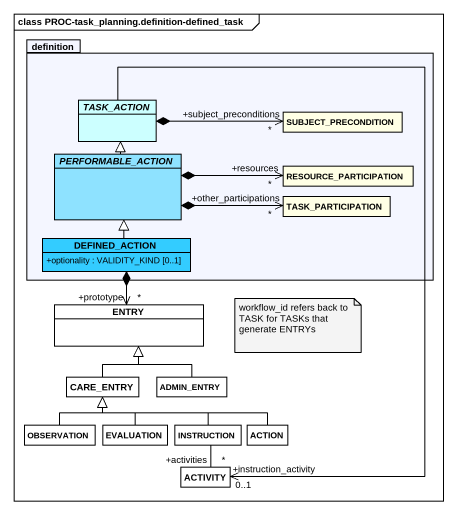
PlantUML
@startuml
mainframe class PROC-task_planning.definition-defined_task
hide circle
hide empty members
skinparam classAttributeIconSize 0
package definition #F4F6FF {
  abstract class TASK_ACTION #CCFFFF
  class SUBJECT_PRECONDITION #FFFFE5
  abstract class PERFORMABLE_ACTION #8EE2FF
  class RESOURCE_PARTICIPATION #FFFFE5
  class TASK_PARTICIPATION #FFFFE5
  class DEFINED_ACTION #33CCFF {
    +optionality : VALIDITY_KIND [0..1]
  }
}
class ENTRY #FFFFFF
class CARE_ENTRY #FFFFFF
class ADMIN_ENTRY #FFFFFF
class OBSERVATION #FFFFFF
class EVALUATION #FFFFFF
class INSTRUCTION #FFFFFF
class "ACTION" as ACTION_ #FFFFFF
class ACTIVITY #FFFFFF
TASK_ACTION *-right-> "+subject_preconditions\n*" SUBJECT_PRECONDITION
PERFORMABLE_ACTION -up-|> TASK_ACTION
PERFORMABLE_ACTION *-right-> "+resources\n*" RESOURCE_PARTICIPATION
TASK_PARTICIPATION "+other_participations\n*" <-left-* PERFORMABLE_ACTION
DEFINED_ACTION -up-|> PERFORMABLE_ACTION
ENTRY "+prototype\n*" <-up-* DEFINED_ACTION
CARE_ENTRY -up-|> ENTRY
ADMIN_ENTRY -up-|> ENTRY
OBSERVATION -up-|> CARE_ENTRY
EVALUATION -up-|> CARE_ENTRY
INSTRUCTION -left-|> CARE_ENTRY
INSTRUCTION -- "+activities\n*" ACTIVITY
ACTION_ -left-|> CARE_ENTRY
ACTIVITY "+instruction_activity\n0..1" <-up- TASK_ACTION
note as N1
  workflow_id refers back to TASK for TASKs that generate ENTRYs
end note
@enduml
